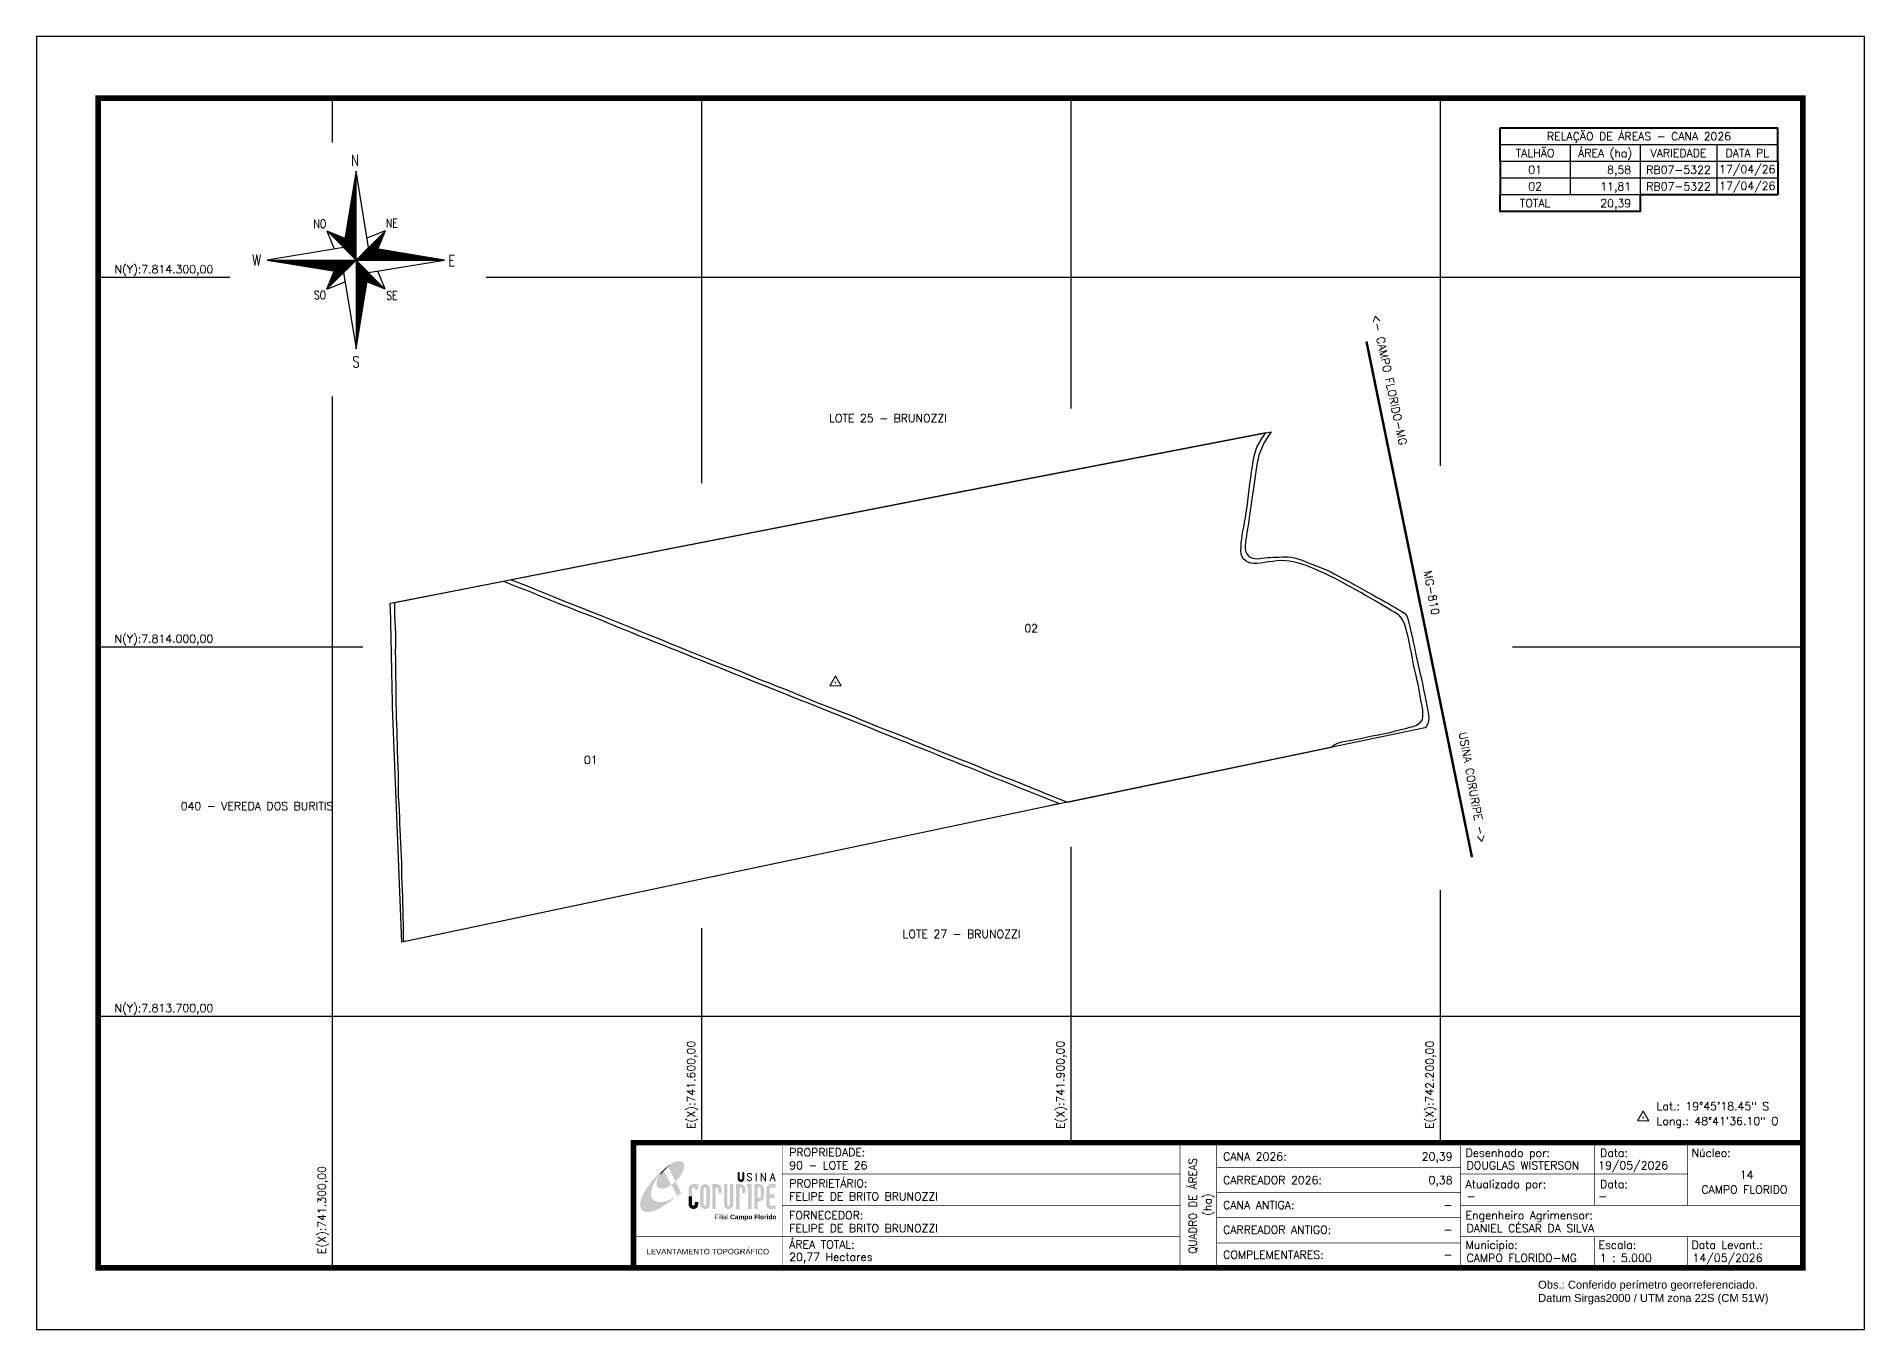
# Model space of a CAD drawing. Header units: millimetres. Extents: x 741060 to 742545, y 7813445 to 7814495.
import ezdxf
from ezdxf.enums import TextEntityAlignment as Align

# ---------------------------------------------------------------- set-up
doc = ezdxf.new("R2010")
doc.units = ezdxf.units.MM
doc.linetypes.add('LIN0', pattern=[0])
for name, color, linetype in [('0114000090', 1, 'Continuous'), ('0114000090001', 5, 'Continuous'), ('0114000090002', 5, 'Continuous'), ('CONFRONTANTE', 7, 'Continuous'), ('ESTRADA', 1, 'Continuous'), ('MALHA', 8, 'Continuous'), ('MARGEM', 5, 'Continuous'), ('QUADRO_DE_AREAS_CANA_2026', 7, 'Continuous'), ('SETA_NORTE', 3, 'Continuous'), ('TEXTO', 7, 'Continuous')]:
    doc.layers.add(name, color=color, linetype=linetype)
doc.styles.add('ARIAL', font='arial.ttf')
doc.styles.add('marcelo', font='arial.ttf')
doc.styles.add('ROMANS', font='romans')
doc.styles.add('Simplex', font='simplex.shx')
doc.styles.get("Standard").update_dxf_attribs({"font": 'arial.ttf'})

# ---------------------------------------------------------------- blocks, each defined once
blk = doc.blocks.new('A$C62A50745')
at = {"layer": 'SETA_NORTE', "linetype": 'Continuous'}
h = blk.add_hatch(dxfattribs=at)
h.set_pattern_fill('ANSI31', color=256, scale=0.1375, angle=-90, style=0)
h.set_pattern_definition([(315, (-215853.3436, 13873.1685), (0.3086963042, 0.3086963042), [])])
h.paths.add_polyline_path([(73.5, 97.4), (74.7, 104.9), (60, 110.8)])
h = blk.add_hatch(dxfattribs=at)
h.set_pattern_fill('ANSI31', color=256, scale=0.1375, angle=180, style=0)
h.set_pattern_definition([(225, (13869.5981, 216024.2148), (0.3086963042, -0.3086963042), [])])
h.paths.add_polyline_path([(93.8, 97.4), (101.4, 96.2), (107.3, 110.8)])
h = blk.add_hatch(dxfattribs=at)
h.set_pattern_fill('ANSI31', color=256, scale=0.1375, style=0)
h.set_pattern_definition([(45, (-13702.2973, -215849.77317), (-0.3086963042, 0.3086963042), [])])
h.paths.add_polyline_path([(73.5, 77), (65.9, 78.3), (60, 63.6)])
h = blk.add_hatch(dxfattribs=at)
h.set_pattern_fill('ANSI31', color=256, scale=0.1375, angle=90, style=0)
h.set_pattern_definition([(135, (216020.6444, -13698.72686), (-0.3086963042, -0.3086963042), [])])
h.paths.add_polyline_path([(93.8, 77), (92.6, 69.5), (107.3, 63.6)])
for p, q in [((81.6, 146.8), (83.7, 148.9)), ((81.7, 147.6), (83.7, 149.5)), ((81.8, 148.3), (83.7, 150.1)), ((82, 149.1), (83.7, 150.8)), ((82.1, 149.9), (83.7, 151.4)), ((82.2, 150.6), (83.7, 152.1)), ((82.3, 151.4), (83.7, 152.7)), ((82.5, 152.2), (83.7, 153.3)), ((82.6, 152.9), (83.7, 154)), ((82.7, 153.7), (83.7, 154.6)), ((82.9, 154.4), (83.7, 155.2)), ((83, 155.2), (83.7, 155.9)), ((83.1, 156), (83.7, 156.5)), ((83.2, 156.7), (83.7, 157.2)), ((83.4, 157.5), (83.7, 157.8)), ((83.5, 158.3), (83.7, 158.4)), ((83.6, 159), (83.7, 159.1)), ((78.7, 129.3), (83.7, 134.2)), ((78.8, 130), (83.7, 134.9)), ((79, 130.8), (83.7, 135.5)), ((79.1, 131.6), (83.7, 136.1)), ((79.2, 132.3), (83.7, 136.8)), ((79.3, 133.1), (83.7, 137.4)), ((79.5, 133.8), (83.7, 138)), ((79.6, 134.6), (83.7, 138.7)), ((79.7, 135.4), (83.7, 139.3)), ((79.8, 136.1), (83.7, 140)), ((80, 136.9), (83.7, 140.6)), ((80.1, 137.7), (83.7, 141.2)), ((80.2, 138.4), (83.7, 141.9)), ((80.3, 139.2), (83.7, 142.5)), ((80.5, 139.9), (83.7, 143.1)), ((80.6, 140.7), (83.7, 143.8)), ((80.7, 141.5), (83.7, 144.4)), ((80.8, 142.2), (83.7, 145)), ((81, 143), (83.7, 145.7)), ((81.1, 143.8), (83.7, 146.3)), ((81.2, 144.5), (83.7, 147)), ((81.3, 145.3), (83.7, 147.6)), ((81.5, 146.1), (83.7, 148.2)), ((75.7, 111), (83.7, 118.9)), ((75.8, 111.7), (83.7, 119.6)), ((75.9, 112.5), (83.7, 120.2)), ((76.1, 113.3), (83.7, 120.8)), ((76.2, 114), (83.7, 121.5)), ((76.3, 114.8), (83.7, 122.1)), ((76.4, 115.5), (83.7, 122.8)), ((76.6, 116.3), (83.7, 123.4)), ((76.7, 117.1), (83.7, 124)), ((76.8, 117.8), (83.7, 124.7)), ((76.9, 118.6), (83.7, 125.3)), ((77.1, 119.4), (83.7, 125.9)), ((77.2, 120.1), (83.7, 126.6)), ((77.3, 120.9), (83.7, 127.2)), ((77.4, 121.6), (83.7, 127.8)), ((77.6, 122.4), (83.7, 128.5)), ((77.7, 123.2), (83.7, 129.1)), ((77.8, 123.9), (83.7, 129.8)), ((78, 124.7), (83.7, 130.4)), ((78.1, 125.5), (83.7, 131)), ((78.2, 126.2), (83.7, 131.7)), ((78.3, 127), (83.7, 132.3)), ((78.5, 127.7), (83.7, 132.9)), ((78.6, 128.5), (83.7, 133.6)), ((60, 110.8), (74.7, 104.9)), ((60, 110.8), (65.9, 96.2)), ((73.5, 97.3), (83.7, 107.5)), ((73.6, 98), (83.7, 108.1)), ((73.7, 98.8), (83.7, 108.7)), ((73.8, 99.5), (83.7, 109.4)), ((73.8, 97), (83.7, 106.8)), ((73.9, 100.3), (83.7, 110)), ((74.1, 101.1), (83.7, 110.6)), ((74.2, 101.8), (83.7, 111.3)), ((74.2, 96.7), (83.7, 106.2)), ((74.3, 102.6), (83.7, 111.9)), ((74.4, 103.3), (83.7, 112.6)), ((74.5, 96.4), (83.7, 105.6)), ((74.6, 104.1), (83.7, 113.2)), ((74.7, 104.9), (83.7, 113.8)), ((74.8, 105.6), (83.7, 114.5)), ((74.8, 96.1), (83.7, 104.9)), ((74.9, 106.4), (83.7, 115.1)), ((75.1, 107.2), (83.7, 115.7)), ((75.1, 95.7), (83.7, 104.3)), ((75.2, 107.9), (83.7, 116.4)), ((75.3, 108.7), (83.7, 117)), ((75.4, 109.4), (83.7, 117.7)), ((75.6, 110.2), (83.7, 118.3)), ((107.3, 110.8), (92.6, 104.9)), ((107.3, 110.8), (101.4, 96.2)), ((75.4, 95.4), (83.7, 103.6)), ((75.8, 95.1), (83.7, 103)), ((76.1, 94.8), (83.7, 102.4)), ((76.4, 94.5), (83.7, 101.7)), ((76.7, 94.2), (83.7, 101.1)), ((77, 93.8), (83.7, 100.5)), ((77.4, 93.5), (83.7, 99.8)), ((77.7, 93.2), (83.7, 99.2)), ((78, 92.9), (83.7, 98.5)), ((78.3, 92.6), (83.7, 97.9)), ((78.6, 92.2), (83.7, 97.3)), ((78.9, 91.9), (83.7, 96.6)), ((79.3, 91.6), (83.7, 96)), ((79.6, 91.3), (83.7, 95.4)), ((79.9, 91), (83.7, 94.7)), ((80.2, 90.7), (83.7, 94.1)), ((80.5, 90.3), (83.7, 93.4)), ((80.9, 90), (83.7, 92.8)), ((81.2, 89.7), (83.7, 92.2)), ((81.5, 89.4), (83.7, 91.5)), ((81.8, 89.1), (83.7, 90.9)), ((82.1, 88.7), (83.7, 90.3)), ((82.4, 88.4), (83.7, 89.6)), ((83.8, 87.2), (94, 97.4)), ((84.4, 87.2), (94.5, 97.3)), ((85.1, 87.2), (95.1, 97.2)), ((85.7, 87.2), (95.6, 97.1)), ((86.3, 87.2), (96.2, 97)), ((87, 87.2), (96.7, 96.9)), ((87.6, 87.2), (97.2, 96.9)), ((88.3, 87.2), (97.8, 96.8)), ((88.9, 87.2), (98.3, 96.7)), ((89.5, 87.2), (98.9, 96.6)), ((90.2, 87.2), (99.4, 96.5)), ((90.8, 87.2), (100, 96.4)), ((91.4, 87.2), (100.5, 96.3)), ((92.1, 87.2), (101.1, 96.2)), ((92.7, 87.2), (101.6, 96.1)), ((93.4, 87.2), (102.2, 96)), ((94, 87.2), (102.7, 96)), ((94.6, 87.2), (103.3, 95.9)), ((95.3, 87.2), (103.8, 95.8)), ((95.9, 87.2), (104.4, 95.7)), ((96.5, 87.2), (104.9, 95.6)), ((97.2, 87.2), (105.5, 95.5)), ((97.8, 87.2), (106, 95.4)), ((98.4, 87.2), (106.5, 95.3)), ((99.1, 87.2), (107.1, 95.2)), ((99.7, 87.2), (107.6, 95.1)), ((100.4, 87.2), (108.2, 95.1)), ((101, 87.2), (108.7, 95)), ((101.6, 87.2), (109.3, 94.9)), ((102.3, 87.2), (109.8, 94.8)), ((102.9, 87.2), (110.4, 94.7)), ((103.5, 87.2), (110.9, 94.6)), ((104.2, 87.2), (111.5, 94.5)), ((104.8, 87.2), (112, 94.4)), ((105.5, 87.2), (112.6, 94.3)), ((106.1, 87.2), (113.1, 94.2)), ((106.7, 87.2), (113.7, 94.1)), ((107.4, 87.2), (114.2, 94.1)), ((108, 87.2), (114.8, 94)), ((108.6, 87.2), (115.3, 93.9)), ((109.3, 87.2), (115.8, 93.8)), ((109.9, 87.2), (116.4, 93.7)), ((110.6, 87.2), (116.9, 93.6)), ((111.2, 87.2), (117.5, 93.5)), ((111.8, 87.2), (118, 93.4)), ((112.5, 87.2), (118.6, 93.3)), ((113.1, 87.2), (119.1, 93.2)), ((113.7, 87.2), (119.7, 93.2)), ((114.4, 87.2), (120.2, 93.1)), ((115, 87.2), (120.8, 93)), ((115.6, 87.2), (121.3, 92.9)), ((116.3, 87.2), (121.9, 92.8)), ((116.9, 87.2), (122.4, 92.7)), ((117.6, 87.2), (123, 92.6)), ((118.2, 87.2), (123.5, 92.5)), ((118.8, 87.2), (124, 92.4)), ((119.5, 87.2), (124.6, 92.3)), ((120.1, 87.2), (125.1, 92.3)), ((120.7, 87.2), (125.7, 92.2)), ((121.4, 87.2), (126.2, 92.1)), ((122, 87.2), (126.8, 92)), ((122.7, 87.2), (127.3, 91.9)), ((123.3, 87.2), (127.9, 91.8)), ((123.9, 87.2), (128.4, 91.7)), ((124.6, 87.2), (129, 91.6)), ((125.2, 87.2), (129.5, 91.5)), ((125.8, 87.2), (130.1, 91.4)), ((126.5, 87.2), (130.6, 91.4)), ((127.1, 87.2), (131.2, 91.3)), ((127.7, 87.2), (131.7, 91.2)), ((128.4, 87.2), (132.3, 91.1)), ((129, 87.2), (132.8, 91)), ((129.7, 87.2), (133.3, 90.9)), ((130.3, 87.2), (133.9, 90.8)), ((130.9, 87.2), (134.4, 90.7)), ((131.6, 87.2), (135, 90.6)), ((132.2, 87.2), (135.5, 90.5)), ((132.8, 87.2), (136.1, 90.5)), ((133.5, 87.2), (136.6, 90.4)), ((134.1, 87.2), (137.2, 90.3)), ((134.8, 87.2), (137.7, 90.2)), ((135.4, 87.2), (138.3, 90.1)), ((136, 87.2), (138.8, 90)), ((136.7, 87.2), (139.4, 89.9)), ((137.3, 87.2), (139.9, 89.8)), ((137.9, 87.2), (140.5, 89.7)), ((138.6, 87.2), (141, 89.6)), ((139.2, 87.2), (141.6, 89.6)), ((139.9, 87.2), (142.1, 89.5)), ((140.5, 87.2), (142.6, 89.4)), ((141.1, 87.2), (143.2, 89.3)), ((141.8, 87.2), (143.7, 89.2)), ((142.4, 87.2), (144.3, 89.1)), ((11.8, 87.2), (11.8, 87.2)), ((12.3, 87.1), (12.4, 87.2)), ((12.9, 87), (13.1, 87.2)), ((13.4, 86.9), (13.7, 87.2)), ((14, 86.8), (14.4, 87.2)), ((14.5, 86.7), (15, 87.2)), ((15.1, 86.6), (15.6, 87.2)), ((15.6, 86.6), (16.3, 87.2)), ((16.2, 86.5), (16.9, 87.2)), ((16.7, 86.4), (17.5, 87.2)), ((17.2, 86.3), (18.2, 87.2)), ((17.8, 86.2), (18.8, 87.2)), ((18.3, 86.1), (19.5, 87.2)), ((18.9, 86), (20.1, 87.2)), ((19.4, 85.9), (20.7, 87.2)), ((20, 85.8), (21.4, 87.2)), ((20.5, 85.7), (22, 87.2)), ((21.1, 85.7), (22.6, 87.2)), ((21.6, 85.6), (23.3, 87.2)), ((22.2, 85.5), (23.9, 87.2)), ((22.7, 85.4), (24.6, 87.2)), ((23.3, 85.3), (25.2, 87.2)), ((23.8, 85.2), (25.8, 87.2)), ((24.4, 85.1), (26.5, 87.2)), ((24.9, 85), (27.1, 87.2)), ((25.5, 84.9), (27.7, 87.2)), ((26, 84.8), (28.4, 87.2)), ((26.5, 84.8), (29, 87.2)), ((27.1, 84.7), (29.6, 87.2)), ((27.6, 84.6), (30.3, 87.2)), ((28.2, 84.5), (30.9, 87.2)), ((28.7, 84.4), (31.6, 87.2)), ((29.3, 84.3), (32.2, 87.2)), ((29.8, 84.2), (32.8, 87.2)), ((30.4, 84.1), (33.5, 87.2)), ((30.9, 84), (34.1, 87.2)), ((31.5, 83.9), (34.7, 87.2)), ((32, 83.9), (35.4, 87.2)), ((32.6, 83.8), (36, 87.2)), ((33.1, 83.7), (36.7, 87.2)), ((33.7, 83.6), (37.3, 87.2)), ((34.2, 83.5), (37.9, 87.2)), ((34.7, 83.4), (38.6, 87.2)), ((35.3, 83.3), (39.2, 87.2)), ((35.8, 83.2), (39.8, 87.2)), ((36.4, 83.1), (40.5, 87.2)), ((36.9, 83), (41.1, 87.2)), ((37.5, 83), (41.8, 87.2)), ((38, 82.9), (42.4, 87.2)), ((38.6, 82.8), (43, 87.2)), ((39.1, 82.7), (43.7, 87.2)), ((39.7, 82.6), (44.3, 87.2)), ((40.2, 82.5), (44.9, 87.2)), ((40.8, 82.4), (45.6, 87.2)), ((41.3, 82.3), (46.2, 87.2)), ((41.9, 82.2), (46.8, 87.2)), ((42.4, 82.1), (47.5, 87.2)), ((43, 82.1), (48.1, 87.2)), ((43.5, 82), (48.8, 87.2)), ((44, 81.9), (49.4, 87.2)), ((44.6, 81.8), (50, 87.2)), ((45.1, 81.7), (50.7, 87.2)), ((45.7, 81.6), (51.3, 87.2)), ((46.2, 81.5), (51.9, 87.2)), ((46.8, 81.4), (52.6, 87.2)), ((47.3, 81.3), (53.2, 87.2)), ((47.9, 81.2), (53.9, 87.2)), ((48.4, 81.2), (54.5, 87.2)), ((49, 81.1), (55.1, 87.2)), ((49.5, 81), (55.8, 87.2)), ((50.1, 80.9), (56.4, 87.2)), ((50.6, 80.8), (57, 87.2)), ((51.2, 80.7), (57.7, 87.2)), ((51.7, 80.6), (58.3, 87.2)), ((52.3, 80.5), (59, 87.2)), ((52.8, 80.4), (59.6, 87.2)), ((53.3, 80.3), (60.2, 87.2)), ((53.9, 80.3), (60.9, 87.2)), ((54.4, 80.2), (61.5, 87.2)), ((55, 80.1), (62.1, 87.2)), ((55.5, 80), (62.8, 87.2)), ((56.1, 79.9), (63.4, 87.2)), ((56.6, 79.8), (64, 87.2)), ((57.2, 79.7), (64.7, 87.2)), ((57.7, 79.6), (65.3, 87.2)), ((58.3, 79.5), (66, 87.2)), ((58.8, 79.4), (66.6, 87.2)), ((59.4, 79.4), (67.2, 87.2)), ((59.9, 79.3), (67.9, 87.2)), ((83.7, 87.2), (60, 63.6)), ((60, 63.6), (65.9, 78.3)), ((60.5, 79.2), (68.5, 87.2)), ((61, 79.1), (69.1, 87.2)), ((61.5, 79), (69.8, 87.2)), ((62.1, 78.9), (70.4, 87.2)), ((62.6, 78.8), (71.1, 87.2)), ((63.2, 78.7), (71.7, 87.2)), ((63.7, 78.6), (72.3, 87.2)), ((64.3, 78.5), (73, 87.2)), ((64.8, 78.4), (73.6, 87.2)), ((65.4, 78.4), (74.2, 87.2)), ((65.9, 78.3), (74.9, 87.2)), ((66.5, 78.2), (75.5, 87.2)), ((67, 78.1), (76.2, 87.2)), ((67.6, 78), (76.8, 87.2)), ((68.1, 77.9), (77.4, 87.2)), ((68.7, 77.8), (78.1, 87.2)), ((69.2, 77.7), (78.7, 87.2)), ((69.8, 77.6), (79.3, 87.2)), ((70.3, 77.5), (80, 87.2)), ((70.8, 77.5), (80.6, 87.2)), ((71.4, 77.4), (81.2, 87.2)), ((71.9, 77.3), (81.9, 87.2)), ((72.5, 77.2), (82.5, 87.2)), ((73, 77.1), (83.2, 87.2)), ((82.8, 88.1), (83.7, 89)), ((83.1, 87.8), (83.7, 88.4)), ((83.4, 87.5), (83.7, 87.7)), ((83.7, 87.1), (83.7, 87.1)), ((83.7, 86.4), (84, 86.8)), ((83.7, 85.8), (84.4, 86.5)), ((83.7, 85.2), (84.7, 86.2)), ((83.7, 84.5), (85, 85.9)), ((83.7, 83.9), (85.3, 85.6)), ((83.7, 83.3), (85.6, 85.2)), ((83.7, 82.6), (86, 84.9)), ((83.7, 82), (86.3, 84.6)), ((83.7, 81.3), (86.6, 84.3)), ((83.7, 80.7), (86.9, 84)), ((83.7, 80.1), (87.2, 83.6)), ((83.7, 79.4), (87.5, 83.3)), ((83.7, 78.8), (87.9, 83)), ((83.7, 78.2), (88.2, 82.7)), ((83.7, 77.5), (88.5, 82.4)), ((83.7, 76.9), (88.8, 82.1)), ((83.7, 76.2), (89.1, 81.7)), ((83.7, 75.6), (89.5, 81.4)), ((83.7, 75), (89.8, 81.1)), ((83.7, 74.3), (90.1, 80.8)), ((83.7, 73.7), (90.4, 80.5)), ((83.7, 73.1), (90.7, 80.1)), ((83.7, 72.4), (91, 79.8)), ((83.7, 71.8), (91.4, 79.5)), ((83.7, 71.2), (91.7, 79.2)), ((83.7, 70.5), (92, 78.9)), ((83.7, 69.9), (92.3, 78.5)), ((83.7, 69.2), (92.6, 78.2)), ((83.7, 68.6), (93, 77.9)), ((83.7, 68), (93.3, 77.6)), ((83.7, 67.3), (93.6, 77.3)), ((83.7, 66.7), (93.8, 76.9)), ((83.7, 66.1), (93.7, 76.1)), ((83.7, 65.4), (93.6, 75.3)), ((83.7, 64.8), (93.4, 74.6)), ((107.3, 63.6), (101.4, 78.3)), ((143, 87.2), (144.8, 89)), ((143.7, 87.2), (145.4, 88.9)), ((144.3, 87.2), (145.9, 88.8)), ((144.9, 87.2), (146.5, 88.7)), ((145.6, 87.2), (147, 88.7)), ((146.2, 87.2), (147.6, 88.6)), ((146.9, 87.2), (148.1, 88.5)), ((147.5, 87.2), (148.7, 88.4)), ((148.1, 87.2), (149.2, 88.3)), ((148.8, 87.2), (149.8, 88.2)), ((149.4, 87.2), (150.3, 88.1)), ((150, 87.2), (150.8, 88)), ((150.7, 87.2), (151.4, 87.9)), ((151.3, 87.2), (151.9, 87.8)), ((152, 87.2), (152.5, 87.8)), ((152.6, 87.2), (153, 87.7)), ((153.2, 87.2), (153.6, 87.6)), ((153.9, 87.2), (154.1, 87.5)), ((154.5, 87.2), (154.7, 87.4)), ((155.1, 87.2), (155.2, 87.3)), ((60, 63.6), (74.7, 69.5)), ((83.7, 64.1), (93.3, 73.8)), ((83.7, 63.5), (93.2, 73)), ((83.7, 62.9), (93.1, 72.3)), ((83.7, 62.2), (92.9, 71.5)), ((83.7, 61.6), (92.8, 70.8)), ((83.7, 61), (92.7, 70)), ((83.7, 60.3), (92.6, 69.2)), ((83.7, 59.7), (92.4, 68.5)), ((83.7, 59), (92.3, 67.7)), ((83.7, 58.4), (92.2, 66.9)), ((83.7, 57.8), (92.1, 66.2)), ((83.7, 57.1), (91.9, 65.4)), ((83.7, 56.5), (91.8, 64.7)), ((83.7, 55.9), (91.7, 63.9)), ((83.7, 55.2), (91.6, 63.1)), ((83.7, 54.6), (91.4, 62.4)), ((83.7, 54), (91.3, 61.6)), ((83.7, 53.3), (91.2, 60.8)), ((83.7, 52.7), (91.1, 60.1)), ((107.3, 63.6), (92.6, 69.5)), ((83.7, 52), (90.9, 59.3)), ((83.7, 51.4), (90.8, 58.6)), ((83.7, 50.8), (90.7, 57.8)), ((83.7, 50.1), (90.5, 57)), ((83.7, 49.5), (90.4, 56.3)), ((83.7, 48.9), (90.3, 55.5)), ((83.7, 48.2), (90.2, 54.7)), ((83.7, 47.6), (90, 54)), ((83.7, 46.9), (89.9, 53.2)), ((83.7, 46.3), (89.8, 52.5)), ((83.7, 45.7), (89.7, 51.7)), ((83.7, 45), (89.5, 50.9)), ((83.7, 44.4), (89.4, 50.2)), ((83.7, 43.8), (89.3, 49.4)), ((83.7, 43.1), (89.2, 48.6)), ((83.7, 42.5), (89, 47.9)), ((83.7, 41.8), (88.9, 47.1)), ((83.7, 41.2), (88.8, 46.3)), ((83.7, 40.6), (88.7, 45.6)), ((83.7, 39.9), (88.5, 44.8)), ((83.7, 39.3), (88.4, 44.1)), ((83.7, 38.7), (88.3, 43.3)), ((83.7, 38), (88.2, 42.5)), ((83.7, 37.4), (88, 41.8)), ((83.7, 36.8), (87.9, 41)), ((83.7, 36.1), (87.8, 40.2)), ((83.7, 35.5), (87.7, 39.5)), ((83.7, 34.8), (87.5, 38.7)), ((83.7, 34.2), (87.4, 38)), ((83.7, 33.6), (87.3, 37.2)), ((83.7, 32.9), (87.2, 36.4)), ((83.7, 32.3), (87, 35.7)), ((83.7, 31.7), (86.9, 34.9)), ((83.7, 31), (86.8, 34.1)), ((83.7, 30.4), (86.7, 33.4)), ((83.7, 29.7), (86.5, 32.6)), ((83.7, 29.1), (86.4, 31.9)), ((83.7, 28.5), (86.3, 31.1)), ((83.7, 27.8), (86.2, 30.3)), ((83.7, 27.2), (86, 29.6)), ((83.7, 26.6), (85.9, 28.8)), ((83.7, 25.9), (85.8, 28)), ((83.7, 25.3), (85.6, 27.3)), ((83.7, 24.6), (85.5, 26.5)), ((83.7, 24), (85.4, 25.8)), ((83.7, 23.4), (85.3, 25)), ((83.7, 22.7), (85.1, 24.2)), ((83.7, 22.1), (85, 23.5)), ((83.7, 21.5), (84.9, 22.7)), ((83.7, 20.8), (84.8, 21.9)), ((83.7, 20.2), (84.6, 21.2)), ((83.7, 19.6), (84.5, 20.4)), ((83.7, 18.9), (84.4, 19.7)), ((83.7, 18.3), (84.3, 18.9)), ((83.7, 17.6), (84.1, 18.1)), ((83.7, 17), (84, 17.4)), ((83.7, 16.4), (83.9, 16.6)), ((83.7, 15.7), (83.8, 15.8))]:
    blk.add_line(p, q, dxfattribs=at)
blk.add_lwpolyline([(93.8, 77), (155.7, 87.2), (93.8, 97.4), (83.7, 159.3), (73.5, 97.4), (11.6, 87.2), (73.5, 77), (83.7, 15.1)], close=True, dxfattribs=at)
for points in [[(83.7, 87.2), (83.7, 159.3)], [(83.7, 87.2), (73.5, 97.4)], [(83.7, 87.2), (93.8, 97.4)], [(11.6, 87.2), (155.7, 87.2)], [(83.7, 87.2), (73.5, 77)], [(83.7, 87.2), (93.8, 77)], [(83.7, 87.2), (83.7, 15.1)]]:
    blk.add_lwpolyline(points, dxfattribs=at)
at = {"layer": 'SETA_NORTE', "color": 7, "lineweight": 30, "style": 'ROMANS', "width": 0.8}
for s, height, p in [('N ', 8.94, (79.5, 163.6)), ('NO', 6.88, (49.1, 113.2)), ('NE', 6.87, (108, 113.7)), ('W', 8.94, (-0.7, 82.9)), ('E', 8.94, (158.6, 82.1)), ('SO', 6.88, (49.5, 55.3)), ('SE', 6.87, (108.3, 55)), ('S', 8.94, (80.6, 0))]:
    blk.add_text(s, height=height, dxfattribs=at).set_placement(p)
blk = doc.blocks.new('A$C78F83FB3')
at = {"layer": 'MARGEM'}
h = blk.add_hatch(color=20, dxfattribs=at)
edge = h.paths.add_edge_path()
edge.add_ellipse((19.49, 23.77), major_axis=(-6.68, -6.67), ratio=0.469426, start_angle=292.73277, end_angle=601.25787)
edge.add_ellipse((22.83, 22.05), major_axis=(12.64, 11.29), ratio=0.457614, start_angle=79.90686, end_angle=107.91393)
edge = h.paths.add_edge_path()
edge.add_ellipse((18.28, 18.7), major_axis=(13.95, 13.59), ratio=0.386848, start_angle=63.96117, end_angle=264.59932)
edge.add_ellipse((22.83, 22.05), major_axis=(12.64, 11.29), ratio=0.457614, start_angle=107.91393, end_angle=245.11815, ccw=False)
edge.add_ellipse((19.49, 23.77), major_axis=(-6.68, -6.67), ratio=0.469426, start_angle=241.25787, end_angle=292.73277, ccw=False)
for color, points in [(20, [(15.46, 26.12), (14.17, 24.81), (14.06, 24.24), (14.39, 23.97), (14.67, 24.54), (19.47, 29.32), (18.48, 28.66), (17.31, 27.78)]), (7, [(58.42, 24.9), (57.9, 24.9), (57.9, 21.73, -0.414214), (57.15, 20.98), (56.84, 20.98, -0.414214), (56.09, 21.73), (56.09, 24.9), (55.57, 24.9), (55.57, 21.73, 0.414214), (56.84, 20.46), (57.15, 20.46, 0.414214), (58.42, 21.73)]), (7, [(61.7, 24.9), (61.23, 24.9, 0.396318), (60.04, 23.78), (60.04, 23.72, 0.151912), (60.39, 22.97), (60.46, 22.92), (62.18, 22), (62.85, 21.83, 0.12407), (62.51, 22.42), (60.75, 23.36, -0.13192), (60.56, 23.77, -0.385578), (61.23, 24.37), (61.7, 24.37, -0.414214), (62.37, 23.7), (62.89, 23.7, 0.414214)]), (7, [(62.37, 23.7), (62.89, 23.7, 0.414214), (61.7, 24.9), (61.23, 24.9, 0.396318), (60.04, 23.78), (60.04, 23.72, 0.151912), (60.39, 22.97), (60.46, 22.92), (62.18, 22), (62.18, 22, -0.131921), (62.37, 21.59, -0.385578), (61.7, 20.98), (61.23, 20.98, -0.414214), (60.56, 21.65), (60.04, 21.65, 0.414214), (61.23, 20.46), (61.7, 20.46, 0.402546), (62.89, 21.61, 0.165292), (62.51, 22.42), (60.75, 23.36, -0.13192), (60.56, 23.77, -0.385578), (61.23, 24.37), (61.7, 24.37, -0.414214)]), (7, [(30.97, 12.46), (29.13, 12.46), (29.13, 8.21, 1), (34.29, 8.21), (34.29, 9.41), (32.45, 9.41), (32.45, 8.21, -1), (30.97, 8.21)])]:
    blk.add_hatch(color=color, dxfattribs=at).paths.add_polyline_path(points)
h = blk.add_hatch(color=7, dxfattribs=at)
h.paths.add_polyline_path([(65.24, 24.9), (64.72, 24.9), (64.72, 20.46), (65.24, 20.46)])
h.paths.add_polyline_path([(67.38, 20.46), (67.9, 20.46), (67.9, 23.74), (69.74, 20.46), (70.23, 20.46), (70.23, 24.9), (69.71, 24.9), (69.71, 21.58), (67.85, 24.9), (67.38, 24.9)])
h.paths.add_polyline_path([(72.17, 20.46), (72.72, 20.46), (73.14, 21.73), (74.49, 21.73), (74.9, 20.46), (75.45, 20.46), (74, 24.9), (73.62, 24.9)])
h.paths.add_polyline_path([(73.81, 23.8), (74.32, 22.25), (73.31, 22.25)], flags=16)
h = blk.add_hatch(color=7, dxfattribs=at)
h.paths.add_polyline_path([(31.71, 18.93, 0.414214), (29.13, 16.35), (29.13, 12.46), (30.97, 12.46), (30.97, 16.35, -0.414214), (31.71, 17.09), (32.45, 17.09), (32.45, 16.02), (34.29, 16.02), (34.29, 18.93)])
h.paths.add_polyline_path([(44.15, 17.09, -0.414214), (44.89, 16.35), (44.89, 14.1), (46.72, 14.1), (46.72, 16.17, 0.433937), (44.15, 18.93), (41.77, 18.93), (41.77, 12.46), (43.61, 12.46), (43.61, 17.09)])
h.paths.add_polyline_path([(43.61, 12.46), (41.77, 12.46), (41.77, 5.62), (43.61, 5.62)])
h.paths.add_polyline_path([(47.92, 12.46), (49.75, 12.46), (49.75, 18.93), (47.92, 18.93)])
h.paths.add_polyline_path([(52.91, 18.93), (51.08, 18.93), (51.08, 12.46), (52.91, 12.46)])
h.paths.add_polyline_path([(51.08, 8.12, -1), (49.75, 8.12), (49.75, 12.46), (47.92, 12.46), (47.92, 8.12, 1), (52.91, 8.12), (52.91, 12.46), (51.08, 12.46)])
h.paths.add_polyline_path([(54.41, 12.46), (56.25, 12.46), (56.25, 17.09), (56.79, 17.09, -0.414214), (57.53, 16.35), (57.53, 14.1), (59.36, 14.1), (59.36, 16.17, 0.433937), (56.79, 18.93), (54.41, 18.93)])
h.paths.add_polyline_path([(56.25, 12.46), (54.41, 12.46), (54.41, 5.62), (56.25, 5.62)])
h.paths.add_polyline_path([(60.73, 12.46), (62.58, 12.46), (62.58, 18.93), (60.02, 18.93), (60.02, 17.08), (60.73, 17.08)])
h.paths.add_polyline_path([(62.58, 12.46), (60.73, 12.46), (60.73, 5.62), (62.58, 5.62)])
h.paths.add_polyline_path([(64.06, 12.46), (65.82, 12.46), (65.82, 17.17), (66.66, 17.17, -0.450417), (67.48, 16.25), (67.48, 12.46), (69.24, 12.46, 0.002307), (69.24, 12.48, 0.005282), (69.23, 12.54, -0.000938), (69.23, 12.53), (69.23, 16.17, 0.433937), (66.66, 18.93), (64.06, 18.93)])
h.paths.add_polyline_path([(64.06, 5.62), (65.82, 5.62), (65.82, 9.77), (66.66, 9.77, 0.426056), (69.24, 12.46), (67.48, 12.46), (67.48, 12.45, -0.450417), (66.66, 11.53), (65.82, 11.53), (65.82, 12.46), (64.06, 12.46)])
h.paths.add_polyline_path([(70.37, 12.46), (74.87, 12.46), (74.87, 13.44), (72.21, 13.44), (72.21, 16.35, -0.414214), (72.95, 17.09), (75.38, 17.09), (75.38, 18.93), (72.95, 18.93, 0.414214), (70.37, 16.35)])
h.paths.add_polyline_path([(72.21, 11.62), (74.87, 11.62), (74.87, 12.46), (70.37, 12.46), (70.37, 8.21, 0.414214), (72.95, 5.62), (75.38, 5.62), (75.38, 7.47), (72.95, 7.47, -0.414214), (72.21, 8.21)])
h = blk.add_hatch(color=7, dxfattribs=at)
h.paths.add_polyline_path([(35.29, 16.35), (35.29, 8.21, 1), (40.46, 8.21, 0.016978), (40.45, 8.38), (40.45, 16.17, 0.433937), (37.88, 18.93), (37.87, 18.93, 0.41391)])
h.paths.add_polyline_path([(38.62, 16.35), (38.62, 8.21, -1), (37.13, 8.21), (37.13, 16.35, -1)], flags=16)
at = {"layer": 'MARGEM', "color": 7}
blk.add_lwpolyline([(58.42, 24.9), (57.9, 24.9), (57.9, 21.73, -0.414214), (57.15, 20.98), (56.84, 20.98, -0.414214), (56.09, 21.73), (56.09, 24.9), (55.57, 24.9), (55.57, 21.73, 0.414214), (56.84, 20.46), (57.15, 20.46, 0.414214), (58.42, 21.73), (58.42, 24.9)], format="xyb", close=True, dxfattribs=at)
at = {"layer": 'MARGEM', "color": 252, "insert": (43.05, 2.72), "char_height": 2.5, "attachment_point": 1, "style": 'ARIAL'}
blk.add_mtext_dynamic_manual_height_columns('Filial {\\fArial|b1|i0|c0|p34;Campo Florido}', width=33.0271, gutter_width=2.46, heights=[2.95], dxfattribs=at)

msp = doc.modelspace()

# ---------------------------------------------------------------- linework, layer by layer
at = {"layer": '0114000090'}
msp.add_lwpolyline([(742187.7, 7813934.2), (741876.2, 7813869.5), (741357.6, 7813760.3), (741356.2, 7813760), (741348.7, 7813951.2), (741348.7, 7813951.4), (741348.6, 7813957.8), (741348.5, 7813964.1), (741348.4, 7813970.4), (741348.2, 7813976.9), (741348.1, 7813983.5), (741348, 7813990.3), (741347.9, 7813997.1), (741347.7, 7814003.8), (741347.6, 7814010.1), (741347.5, 7814016.4), (741347.3, 7814022.7), (741347.1, 7814029.1), (741346.9, 7814035.2), (741347.1, 7814035.3), (741834, 7814130.3), (742062.5, 7814174.6), (742062, 7814173.8), (742060.2, 7814171.1), (742058.4, 7814168.3), (742056.7, 7814165.3), (742055.2, 7814162), (742053.8, 7814158.8), (742052.6, 7814155.4), (742051.6, 7814151.7), (742050.9, 7814148), (742050.3, 7814144.2), (742049.8, 7814140.4), (742049.2, 7814136.4), (742048.7, 7814132.6), (742048.2, 7814128.8), (742047.7, 7814125.1), (742047.2, 7814121.6), (742046.7, 7814118.4), (742046.3, 7814115.4), (742045.8, 7814112.1), (742045.3, 7814108.5), (742044.8, 7814105), (742044.3, 7814101.7), (742043.8, 7814098.6), (742043.3, 7814095.6), (742042.8, 7814092.8), (742042.4, 7814090), (742042, 7814087.4), (742041.7, 7814084.7), (742041.4, 7814081.9), (742041.4, 7814079.2), (742041.9, 7814077), (742042.8, 7814075.3), (742043.8, 7814074), (742044.9, 7814073.1), (742046.1, 7814072.3), (742047.7, 7814071.8), (742049.4, 7814071.5), (742051.4, 7814071.4), (742053.2, 7814071.5), (742055.1, 7814071.8), (742057.5, 7814072.1), (742059.7, 7814072.3), (742061.8, 7814072.5), (742064.3, 7814072.6), (742066.6, 7814072.7), (742069, 7814072.8), (742071.7, 7814072.9), (742074.1, 7814073), (742076.4, 7814072.9), (742079.2, 7814072.6), (742082.3, 7814072), (742085.1, 7814071.2), (742087.8, 7814070.2), (742090.8, 7814069), (742093.5, 7814067.9), (742096.5, 7814066.7), (742099.8, 7814065.4), (742103.3, 7814064), (742106.8, 7814062.6), (742110.4, 7814061), (742113.7, 7814059.2), (742117.3, 7814057.3), (742121.2, 7814055.2), (742125, 7814053.1), (742128.9, 7814051), (742132.9, 7814048.8), (742136.8, 7814046.7), (742140.6, 7814044.6), (742144.5, 7814042.4), (742148.2, 7814040.2), (742151.8, 7814038.2), (742155.2, 7814036.4), (742158.4, 7814034.7), (742161.2, 7814033), (742163.8, 7814031.5), (742166.2, 7814030), (742168.6, 7814028.6), (742170.8, 7814027.2), (742172.7, 7814025.1), (742173.7, 7814022.5), (742174.5, 7814019.5), (742175.2, 7814016.1), (742176.1, 7814012.3), (742177, 7814008.3), (742177.9, 7814004), (742178.9, 7813999.5), (742179.9, 7813994.7), (742181, 7813989.8), (742182.1, 7813984.9), (742183.2, 7813980), (742184.3, 7813975.1), (742185.4, 7813970), (742186.4, 7813965.2), (742187.4, 7813960.6), (742188.3, 7813956.2), (742189.1, 7813952), (742189.8, 7813948), (742190.4, 7813944.6), (742190.7, 7813941.8), (742190.4, 7813939.4), (742189.8, 7813937.3), (742188.7, 7813935.4)], close=True, dxfattribs=at)
at = {"layer": '0114000090001'}
msp.add_lwpolyline([(741350.5, 7814035.9), (741438.9, 7814053.2), (741441.7, 7814052), (741446.7, 7814050), (741452.2, 7814047.9), (741457.6, 7814045.8), (741463, 7814043.6), (741468.5, 7814041.3), (741473.9, 7814039.1), (741479.2, 7814037), (741484.4, 7814034.8), (741489.7, 7814032.8), (741494.9, 7814030.8), (741500.1, 7814028.7), (741505.6, 7814026.6), (741511.1, 7814024.4), (741516.5, 7814022.3), (741521.7, 7814020.1), (741527, 7814017.9), (741532.3, 7814015.7), (741537.8, 7814013.6), (741543.2, 7814011.5), (741548.7, 7814009.2), (741554.6, 7814006.9), (741560.9, 7814004.3), (741567.4, 7814001.7), (741573.9, 7813999.1), (741580.4, 7813996.5), (741586.9, 7813993.8), (741593.5, 7813991.3), (741600, 7813988.7), (741606.6, 7813986.1), (741613, 7813983.6), (741619.5, 7813981), (741626.1, 7813978.3), (741632.3, 7813975.7), (741638.4, 7813973.3), (741644.5, 7813970.9), (741650.8, 7813968.4), (741657, 7813966), (741663.1, 7813963.5), (741669, 7813961.1), (741674.9, 7813958.7), (741680.9, 7813956.4), (741686.9, 7813954), (741692.9, 7813951.6), (741698.9, 7813949.2), (741705.1, 7813946.8), (741711.1, 7813944.4), (741717.2, 7813942), (741723.2, 7813939.6), (741729.4, 7813937.1), (741735.8, 7813934.5), (741741.9, 7813932), (741748, 7813929.6), (741754.1, 7813927.1), (741760.1, 7813924.7), (741766, 7813922.5), (741771.8, 7813920.1), (741777.4, 7813917.8), (741783, 7813915.6), (741788.5, 7813913.4), (741793.9, 7813911.1), (741799.4, 7813909), (741804.8, 7813906.9), (741810.2, 7813904.7), (741815.5, 7813902.6), (741820.9, 7813900.5), (741826.5, 7813898.3), (741831.9, 7813896), (741837.5, 7813893.8), (741843, 7813891.6), (741848.6, 7813889.4), (741854.2, 7813887.1), (741859.8, 7813884.8), (741865.4, 7813882.7), (741870.8, 7813880.4), (741876.3, 7813878.2), (741881.7, 7813876.1), (741887, 7813874.1), (741891, 7813872.5), (741876.2, 7813869.5), (741357.8, 7813760.3), (741357.7, 7813763.5), (741357.6, 7813769), (741357.6, 7813774.5), (741357.5, 7813780.1), (741357.3, 7813785.8), (741357.2, 7813791.5), (741357, 7813797.1), (741356.9, 7813802.5), (741356.6, 7813807.7), (741356.4, 7813813), (741356.4, 7813818.6), (741356.2, 7813824.3), (741355.9, 7813829.9), (741355.8, 7813835.2), (741355.6, 7813840.6), (741355.3, 7813846), (741355, 7813851.3), (741354.8, 7813856.6), (741354.6, 7813861.7), (741354.4, 7813866.8), (741354, 7813872.4), (741353.6, 7813878.3), (741353.6, 7813884.3), (741353.7, 7813890.4), (741353.7, 7813896.6), (741353.4, 7813902.8), (741353.1, 7813908.9), (741352.9, 7813914.9), (741352.8, 7813920.5), (741352.6, 7813926), (741352.4, 7813931.6), (741352.2, 7813937.2), (741352.1, 7813942.6), (741352, 7813948), (741351.8, 7813953.4), (741351.8, 7813958.8), (741351.8, 7813964.1), (741351.7, 7813969.5), (741351.5, 7813974.9), (741351.5, 7813980.3), (741351.4, 7813985.6), (741351.3, 7813990.8), (741351.2, 7813995.9), (741351.4, 7814000.8), (741351.5, 7814005.8), (741351.3, 7814010.7), (741351.1, 7814015.4), (741350.9, 7814020.1), (741350.6, 7814024.9), (741350.5, 7814029.7), (741350.5, 7814034.7)], close=True, dxfattribs=at)
at = {"layer": '0114000090002'}
msp.add_lwpolyline([(741683.3, 7813959.1), (741694.3, 7813954.5), (741705, 7813950.3), (741710.6, 7813948.1), (741716.9, 7813945.6), (741723.4, 7813943.2), (741729.5, 7813940.7), (741735.8, 7813938.2), (741742.3, 7813935.5), (741749.1, 7813932.7), (741756.3, 7813929.9), (741763.8, 7813927.1), (741771.1, 7813924.2), (741778.4, 7813921), (741785.9, 7813918.2), (741793.2, 7813915.2), (741800.6, 7813912.2), (741808.1, 7813909.2), (741815.6, 7813906.4), (741823, 7813903.4), (741830.5, 7813900.3), (741838, 7813897.3), (741845.4, 7813894.4), (741852.9, 7813891.5), (741860.3, 7813888.5), (741867.7, 7813885.5), (741874.8, 7813882.6), (741882, 7813879.7), (741889.5, 7813876.8), (741897, 7813873.8), (741897, 7813873.8), (742111.6, 7813918.4), (742112.3, 7813919.1), (742114.3, 7813920.5), (742116.8, 7813921.6), (742119.9, 7813922.6), (742123, 7813923.2), (742126.6, 7813923.8), (742130.7, 7813924.6), (742135.1, 7813925.4), (742139.8, 7813926.5), (742144.6, 7813927.5), (742149.6, 7813928.4), (742154.5, 7813929.4), (742159.2, 7813930.4), (742163.7, 7813931.6), (742168, 7813932.6), (742171.9, 7813933.6), (742175.3, 7813934.5), (742178, 7813935.2), (742180.5, 7813936.2), (742182.5, 7813937.5), (742184.2, 7813939), (742185.5, 7813940.8), (742185.9, 7813943), (742185.9, 7813945.7), (742185.7, 7813948.7), (742185.2, 7813951.9), (742184.5, 7813955.1), (742184, 7813958.2), (742183.4, 7813961.3), (742182.8, 7813964.6), (742182.2, 7813968.2), (742181.2, 7813972.3), (742180.3, 7813976.6), (742179.3, 7813981), (742178.3, 7813985.6), (742177.4, 7813990.3), (742176.6, 7813995), (742175.6, 7813999.6), (742174.7, 7814003.9), (742173.8, 7814008.1), (742172.9, 7814011.9), (742172, 7814015.4), (742171, 7814018.6), (742169.8, 7814021.1), (742168.4, 7814023.2), (742166.9, 7814025), (742165, 7814026.6), (742162.8, 7814028.1), (742160.1, 7814029.5), (742157.1, 7814031.3), (742153.9, 7814033.2), (742150.4, 7814035.3), (742147, 7814037.3), (742143.3, 7814039.3), (742139.3, 7814041.6), (742135.3, 7814043.9), (742131.4, 7814046.2), (742127.3, 7814048.4), (742123, 7814050.8), (742118.7, 7814053.2), (742114.5, 7814055.3), (742110.4, 7814057.2), (742106.7, 7814059.1), (742102.8, 7814060.9), (742098.8, 7814062.8), (742094.9, 7814064.4), (742091.1, 7814065.8), (742087.4, 7814067), (742083.8, 7814068.1), (742080.5, 7814069), (742077.3, 7814069.5), (742074.2, 7814069.8), (742070.9, 7814069.9), (742067.4, 7814069.7), (742063.8, 7814069.3), (742060.3, 7814068.8), (742057.1, 7814068.3), (742054.1, 7814067.8), (742051.1, 7814067.5), (742048.4, 7814067.5), (742046, 7814067.8), (742043.8, 7814068.5), (742042, 7814069.6), (742040.2, 7814071), (742038.9, 7814072.9), (742038.1, 7814075.3), (742037.9, 7814078.2), (742038.1, 7814081.2), (742038.3, 7814084.3), (742038.6, 7814087.4), (742039, 7814090.6), (742039.6, 7814093.8), (742040.3, 7814097), (742040.8, 7814100.8), (742041.6, 7814104.8), (742042.3, 7814109.1), (742043, 7814113.7), (742043.6, 7814118.3), (742044.1, 7814123), (742044.8, 7814127.7), (742045.3, 7814132.5), (742046, 7814137.1), (742046.6, 7814141.9), (742047.3, 7814146.4), (742047.9, 7814150.6), (742048.7, 7814154.6), (742049.7, 7814158.5), (742051, 7814162), (742052.7, 7814165.3), (742054.4, 7814168.2), (742056.2, 7814170.9), (742058.1, 7814173.6), (742058.2, 7814173.7), (741834, 7814130.3), (741445.2, 7814054.4), (741451.6, 7814051.9), (741458.7, 7814049.1), (741465.7, 7814046.2), (741472.6, 7814043.4), (741479.2, 7814040.7), (741486.3, 7814037.8), (741493.8, 7814034.8), (741501.6, 7814031.8), (741509.5, 7814028.6), (741517.5, 7814025.6), (741525.5, 7814022.3), (741533.6, 7814019.2), (741541.7, 7814015.8), (741549.7, 7814012.5), (741557.9, 7814009.3), (741566.2, 7814006), (741574.4, 7814002.7), (741582.7, 7813999.2), (741591, 7813995.9), (741599.2, 7813992.6), (741607.4, 7813989.3), (741615.3, 7813986.1), (741623.2, 7813983.2), (741631.1, 7813980.1), (741638.8, 7813976.9), (741646.4, 7813973.7), (741653.8, 7813970.8), (741661, 7813967.9), (741667.7, 7813965.4), (741673.6, 7813963), (741678.6, 7813960.9)], close=True, dxfattribs=at)
at = {"layer": 'ESTRADA', "const_width": 2}
msp.add_lwpolyline([(742225.7, 7813829), (742140, 7814247.8)], dxfattribs=at)
at = {"layer": 'MALHA'}
for points in [[(741300, 7814409.5), (741300, 7814445.5)], [(741600, 7814132.9), (741600, 7814445.5)], [(741900, 7814193.5), (741900, 7814445.5)], [(742200, 7814147), (742200, 7814445.5)], [(741109.5, 7814300), (741216.5, 7814300)], [(741424.7, 7814300), (742494.5, 7814300)], [(741300, 7813495.5), (741300, 7814203.1)], [(741109.5, 7814000), (741324.5, 7814000)], [(742258.5, 7814000), (742494.5, 7814000)], [(741900, 7813597.2), (741900, 7813837.4)], [(742200, 7813597.2), (742200, 7813802.2)], [(741600, 7813597.2), (741600, 7813771.5)], [(741109.5, 7813700), (742494.5, 7813700)]]:
    msp.add_lwpolyline(points, dxfattribs=at)
at = {"layer": 'MARGEM', "color": 174, "linetype": 'LIN0', "flags": 128}
msp.add_lwpolyline([(742544.5, 7814495.5), (741059.5, 7814495.5), (741059.5, 7813445.5), (742544.5, 7813445.5)], close=True, dxfattribs=at)
at = {"layer": 'MARGEM', "color": 174, "linetype": 'LIN0', "const_width": 4.54, "flags": 128}
for points in [[(742494.5, 7814445.5), (741109.5, 7814445.5), (741109.5, 7813495.5), (742494.5, 7813495.5)], [(741544.5, 7813597.2), (742494.5, 7813597.2), (742494.5, 7813495.5), (741544.5, 7813495.5)]]:
    msp.add_lwpolyline(points, close=True, dxfattribs=at)
at = {"layer": 'MARGEM', "color": 174, "linetype": 'LIN0', "flags": 128}
for points, const_width in [([(741665.3, 7813597.2), (741665.3, 7813495.5)], 0.505), ([(741665.3, 7813597.2), (741665.3, 7813496.4)], 0.5), ([(741988.6, 7813597.2), (741988.6, 7813496.7)], 0.505), ([(742018.2, 7813597.2), (742018.2, 7813496.7)], 0.505), ([(742216.6, 7813597.2), (742216.6, 7813496.7)], 0.505), ([(742325, 7813546.3), (742325, 7813597.2)], 0.505), ([(742400.9, 7813546.3), (742400.9, 7813597.2)], 0.505), ([(741665.3, 7813571.7), (741988.6, 7813571.7)], 0.505), ([(742018.2, 7813576.8), (742216.6, 7813576.8)], 0.505), ([(742216.6, 7813571.7), (742400.9, 7813571.7)], 0.505), ([(742018.2, 7813556.5), (742216.6, 7813556.5)], 0.505), ([(741665.3, 7813546.3), (741988.6, 7813546.3)], 0.505), ([(742018.2, 7813536.2), (742216.6, 7813536.2)], 0.505), ([(742216.6, 7813546.3), (742494.6, 7813546.3)], 0.505), ([(741544.5, 7813520.9), (741988.6, 7813520.9)], 0.505), ([(742216.6, 7813520.9), (742494.6, 7813520.9)], 0.505), ([(742325, 7813520.9), (742325, 7813495.7)], 0.505), ([(742400.9, 7813520.9), (742400.9, 7813495.7)], 0.505), ([(742018.2, 7813515.8), (742216.6, 7813515.8)], 0.505)]:
    msp.add_lwpolyline(points, dxfattribs=dict(at, const_width=const_width))
at = {"layer": 'QUADRO_DE_AREAS_CANA_2026', "color": 174, "linetype": 'ByBlock', "lineweight": 40}
for p, q in [((742248.5, 7814394.1), (742248.5, 7814421.3)), ((742248.5, 7814421.3), (742474.2, 7814421.3)), ((742474.2, 7814394.1), (742474.2, 7814421.3)), ((742248.5, 7814394.1), (742248.5, 7814367)), ((742474.2, 7814394.1), (742474.2, 7814367))]:
    msp.add_line(p, q, dxfattribs=at)
at = {"layer": 'QUADRO_DE_AREAS_CANA_2026', "linetype": 'Continuous'}
for p, q in [((742474.2, 7814407.7), (742248.5, 7814407.7)), ((742305.4, 7814407.7), (742305.4, 7814367)), ((742362.4, 7814407.7), (742362.4, 7814367)), ((742424.6, 7814407.7), (742424.6, 7814367)), ((742474.2, 7814394.1), (742248.5, 7814394.1)), ((742474.2, 7814380.6), (742248.5, 7814380.6)), ((742362.4, 7814367), (742248.5, 7814367))]:
    msp.add_line(p, q, dxfattribs=at)
at = {"layer": 'QUADRO_DE_AREAS_CANA_2026', "color": 174, "linetype": 'ByBlock', "lineweight": 40}
msp.add_lwpolyline([(742474.2, 7814367), (742362.4, 7814367), (742362.4, 7814353.4), (742248.5, 7814353.4), (742248.5, 7814367)], dxfattribs=at)
at = {"layer": 'TEXTO', "color": 7, "lineweight": 9, "flags": 128}
for points in [[(741704, 7813968.3), (741713.1, 7813968.3), (741708.5, 7813976.1)], [(742360.3, 7813615), (742369.3, 7813615), (742364.8, 7813622.8)]]:
    msp.add_lwpolyline(points, close=True, dxfattribs=at)
at = {"layer": 'TEXTO', "color": 7, "lineweight": 9, "const_width": 0.706, "flags": 128}
for points in [[(741708.2, 7813970.9, -1), (741708.9, 7813970.9, -1)], [(742364.5, 7813617.6, -1), (742365.2, 7813617.6, -1)]]:
    msp.add_lwpolyline(points, format="xyb", close=True, dxfattribs=at)

# ---------------------------------------------------------------- block references
at = {"layer": 'MARGEM', "linetype": 'ByBlock', "xscale": 1.529002714846904, "yscale": 1.529002714846904, "zscale": 1.529002714846904}
msp.add_blockref('A$C78F83FB3', (741544.7, 7813534.6), dxfattribs=at)
at = {"layer": 'SETA_NORTE', "linetype": 'ByBlock'}
msp.add_blockref('A$C62A50745', (741235.4, 7814226.8), dxfattribs=at)

# ---------------------------------------------------------------- texts
at = {"layer": 'CONFRONTANTE', "linetype": 'Continuous', "style": 'Simplex'}
for s, rotation, p in [('<- CAMPO FLORIDO-MG', 282, (742150.5, 7814270.3)), ('MG-810', 280.204, (742192.9, 7814062.3)), ('USINA CORURIPE ->', 280.204, (742221.4, 7813931.1))]:
    msp.add_text(s, height=6.5, rotation=rotation, dxfattribs=at).set_placement(p, align=Align.TOP_LEFT)
for s, p in [('LOTE 25 - BRUNOZZI', (741703.4, 7814188.8)), ('LOTE 27 - BRUNOZZI', (741763.1, 7813769.9))]:
    msp.add_text(s, height=6.5, dxfattribs=at).set_placement(p, align=Align.TOP_LEFT)
at = {"layer": 'CONFRONTANTE', "color": 7, "linetype": 'Continuous', "style": 'Simplex'}
msp.add_text('040 - VEREDA DOS BURITIS ', height=6.5, dxfattribs=at).set_placement((741176.7, 7813873.8), align=Align.TOP_LEFT)
at = {"layer": 'MALHA', "style": 'Simplex'}
for s, p in [('N(Y):7.814.300,00', (741163, 7814306.5)), ('N(Y):7.814.000,00', (741163, 7814006.5)), ('N(Y):7.813.700,00', (741163, 7813706.5))]:
    msp.add_text(s, height=6.5, dxfattribs=at).set_placement(p, align=Align.MIDDLE_CENTER)
for s, p in [('E(X):741.600,00', (741591.3, 7813644.1)), ('E(X):741.900,00', (741891.3, 7813644.1)), ('E(X):742.200,00', (742191.3, 7813644.1)), ('E(X):741.300,00', (741291.3, 7813542.4))]:
    msp.add_text(s, height=6.5, rotation=90, dxfattribs=at).set_placement(p, align=Align.MIDDLE_CENTER)
at = {"layer": 'MARGEM', "color": 7, "linetype": 'Continuous', "style": 'Simplex'}
for s, p in [('90 - LOTE 26', (741671, 7813582)), ('CANA 2026:', (742023.5, 7813589.2)), ('DOUGLAS WISTERSON', (742221.3, 7813582)), ('19/05/2026', (742328.2, 7813582)), ('CARREADOR 2026:', (742023.5, 7813570)), ('FELIPE DE BRITO BRUNOZZI', (741671, 7813556.8)), ('-', (742221.3, 7813556.8)), ('-', (742328.2, 7813556.8)), ('CANA ANTIGA:', (742023.5, 7813549.8)), ('FELIPE DE BRITO BRUNOZZI', (741671, 7813530.9)), ('CARREADOR ANTIGO:', (742023.5, 7813529.7)), ('DANIEL CÉSAR DA SILVA', (742221.3, 7813530.9)), ('20,77 Hectares', (741671, 7813507.6)), ('COMPLEMENTARES:', (742023.5, 7813509.4)), ('CAMPO FLORIDO-MG', (742221.3, 7813506.8)), ('1 : 5.000', (742329.4, 7813506.8)), ('14/05/2026', (742404.9, 7813506.8))]:
    msp.add_text(s, height=6.5, dxfattribs=at).set_placement(p, align=Align.TOP_LEFT)
at = {"layer": 'MARGEM', "color": 7, "linetype": 'Continuous', "lineweight": 9}
for s, style, p in [('PROPRIEDADE:', 'Simplex', (741671, 7813592.6)), ('Desenhado por:', 'Simplex', (742220.5, 7813592.1)), ('Data:', 'Simplex', (742329.8, 7813592.1)), ('Núcleo:', 'Simplex', (742404.1, 7813592.1)), ('PROPRIETÁRIO:', 'Simplex', (741671, 7813567.4)), ('Atualizado por:', 'Simplex', (742220.5, 7813566.8)), ('Data:', 'Simplex', (742329.8, 7813566.8)), ('FORNECEDOR:', 'Simplex', (741671, 7813541.5)), ('Engenheiro Agrimensor:', 'Simplex', (742220.5, 7813541.5)), ('ÁREA TOTAL:', 'Simplex', (741671, 7813517.8)), ('Municipio:', 'Simplex', (742220.5, 7813517.4)), ('Escala:', 'Simplex', (742328.5, 7813517.4)), ('Data Levant.:', 'Simplex', (742404.1, 7813517.4)), ('Obs.: Conferido perímetro georreferenciado.', 'marcelo', (742279.4, 7813485.1)), ('Datum Sirgas2000 / UTM zona 22S (CM 51W)', 'marcelo', (742279.4, 7813474.3))]:
    msp.add_text(s, height=6.5, dxfattribs=dict(at, style=style)).set_placement(p, align=Align.TOP_LEFT)
at = {"layer": 'MARGEM', "color": 7, "linetype": 'Continuous', "style": 'Simplex', "width": 0.95}
msp.add_text('QUADRO DE ÁREAS', height=6.5, rotation=90, dxfattribs=at).set_placement((741998.9, 7813545.8), align=Align.MIDDLE_CENTER)
at = {"layer": 'MARGEM', "color": 7, "linetype": 'Continuous', "style": 'Simplex'}
for s, p in [('20,39', (742209.9, 7813589.2)), ('0,38', (742209.9, 7813570)), ('-', (742209.9, 7813549.8)), ('-', (742209.9, 7813529.7)), ('-', (742209.9, 7813509.4))]:
    msp.add_text(s, height=6.5, dxfattribs=at).set_placement(p, align=Align.TOP_RIGHT)
for s, p in [('14', (742448.8, 7813571.1)), ('CAMPO FLORIDO', (742447, 7813559.1))]:
    msp.add_text(s, height=6.5, dxfattribs=at).set_placement(p, align=Align.MIDDLE_CENTER)
msp.add_text('(ha)', height=6.5, rotation=90, dxfattribs=at).set_placement((742010.8, 7813546.8), align=Align.MIDDLE_CENTER)
at = {"layer": 'MARGEM', "color": 7, "linetype": 'ByBlock'}
msp.add_text('LEVANTAMENTO TOPOGRÁFICO', height=4.5, dxfattribs=at).set_placement((741604.9, 7813508.7), align=Align.MIDDLE_CENTER)
at = {"layer": 'QUADRO_DE_AREAS_CANA_2026', "linetype": 'Continuous', "style": 'Simplex'}
for s, p in [('RELAÇÃO DE ÁREAS - CANA 2026', (742361.4, 7814414.5)), ('TALHÃO', (742277, 7814400.9)), ('ÁREA (ha)', (742333.9, 7814400.9)), ('VARIEDADE', (742393.5, 7814400.9)), ('DATA PL', (742449.4, 7814400.9)), ('01', (742277, 7814387.3)), ('RB07-5322', (742393.5, 7814387.3)), ('17/04/26', (742449.4, 7814387.8)), ('02', (742277, 7814373.8)), ('RB07-5322', (742393.5, 7814373.8)), ('17/04/26', (742449.4, 7814374.2)), ('TOTAL', (742277, 7814360.2))]:
    msp.add_text(s, height=6.5, dxfattribs=at).set_placement(p, align=Align.MIDDLE_CENTER)
for s, p in [('8,58', (742355, 7814384.1)), ('11,81', (742355, 7814370.5)), ('20,39', (742355, 7814356.9))]:
    msp.add_text(s, height=6.5, dxfattribs=at).set_placement(p, align=Align.RIGHT)
at = {"layer": 'TEXTO', "linetype": 'Continuous', "style": 'Simplex'}
for s, p in [('02', (741867.6, 7814014.9)), ('01', (741509.8, 7813908))]:
    msp.add_text(s, height=6.5, dxfattribs=at).set_placement(p, align=Align.MIDDLE_CENTER)
at = {"layer": 'TEXTO', "linetype": 'ByBlock', "style": 'Simplex'}
for s, p in [('Lat.: 19°45\'18.45" S', (742375.7, 7813623.5, 328.4)), ('Long.: 48°41\'36.10" O', (742375.7, 7813611.5, 328.4))]:
    msp.add_text(s, height=6.5, dxfattribs=at).set_placement(p)

doc.saveas('drawing.dxf')
